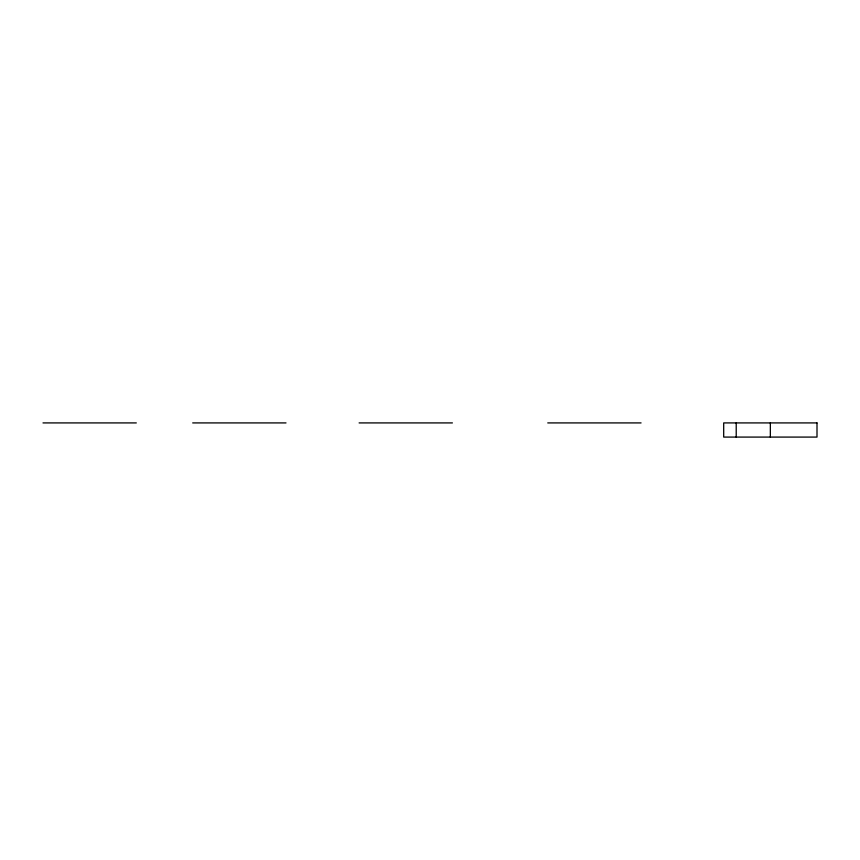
<?xml version="1.0" encoding="UTF-8"?>
<svg xmlns="http://www.w3.org/2000/svg" width="860" height="860" viewBox="0 0 860 860"><rect width="100%" height="100%" fill="white"/><g stroke="black" fill="none" stroke-linecap="round" stroke-linejoin="round"><path stroke-width="1.29" d="M43 422.916L136.31 422.916M192.694 422.916L286.004 422.916M359.104 422.916L452.414 422.916M547.755 422.916L641.066 422.916M770.345 422.916L770.345 437.084M736.214 422.916L736.214 437.084M817 422.916L723.69 422.916L723.69 437.084L817 437.084L817 422.916"/></g></svg>
